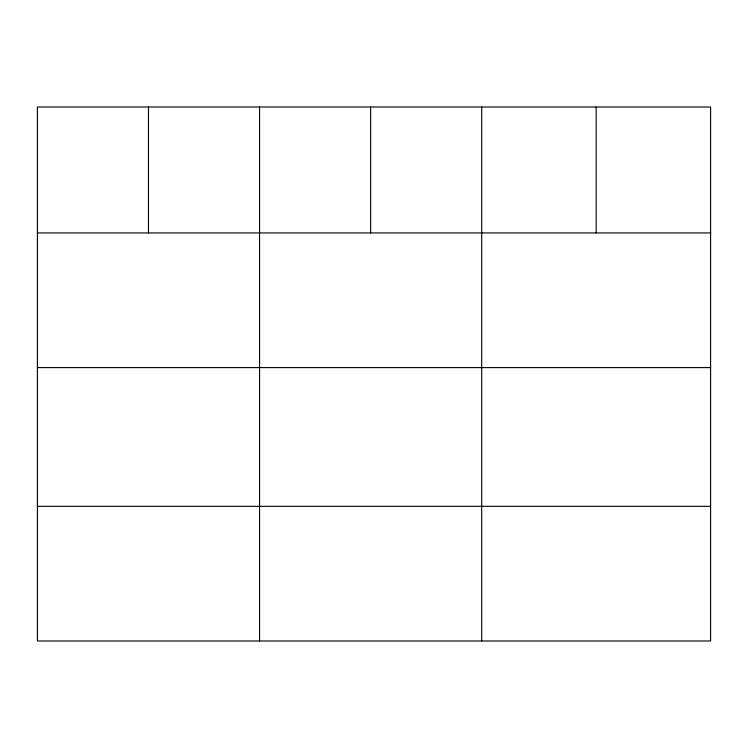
<?xml version="1.0" encoding="UTF-8"?>
<svg xmlns="http://www.w3.org/2000/svg" width="748" height="748" viewBox="0 0 748 748"><rect width="100%" height="100%" fill="white"/><g stroke="black" fill="none" stroke-linecap="round" stroke-linejoin="round"><path stroke-width="1.12" d="M710.6 367.595L710.6 107.011L37.4 107.011L37.4 640.989L710.6 640.989L710.6 367.595L37.4 367.595M37.4 232.937L710.6 232.937M37.4 506.331L710.6 506.331M596.156 107.011L596.156 232.937M481.712 107.011L481.712 640.989M370.634 107.011L370.634 232.937M259.556 107.011L259.556 640.989M148.478 107.011L148.478 232.937"/></g></svg>
